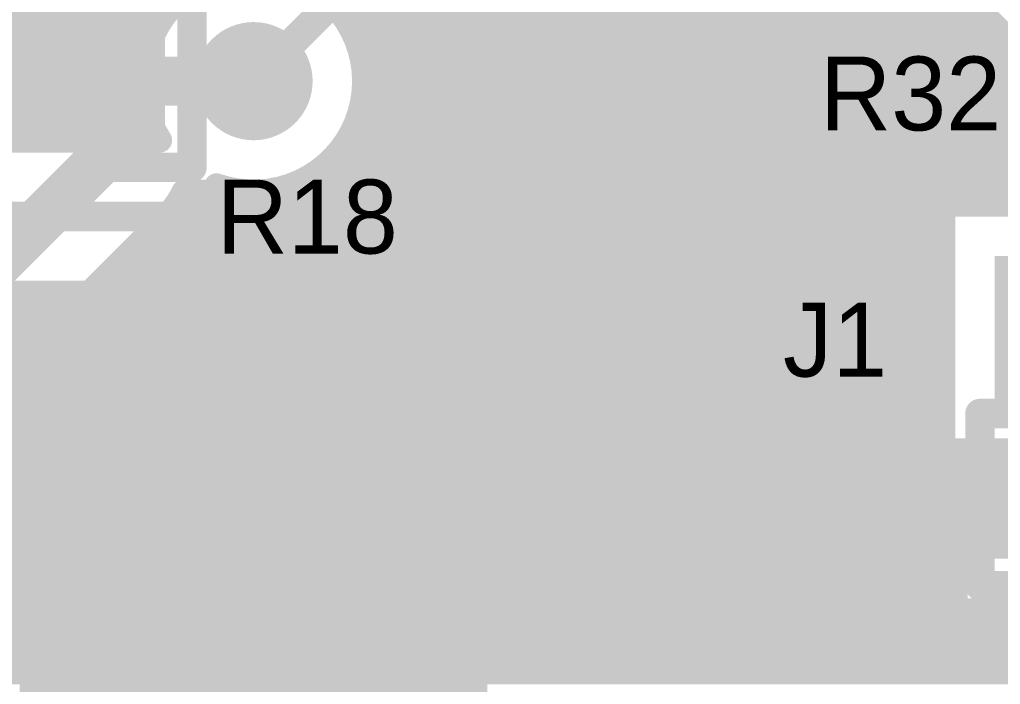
# Model space of a CAD drawing. Header units: millimetres. Extents: x 1.9 to 5.81, y 3 to 5.61.
# Drawn here: x 3.305 to 3.7033, y 3.325 to 3.595 of the extents above; entities that cross this region are included whole.
import ezdxf

# ---------------------------------------------------------------- set-up
doc = ezdxf.new("R2010")
doc.units = ezdxf.units.MM
doc.header["$MEASUREMENT"] = 0
for name, color, linetype in [('BottomLayer', 5, 'Continuous'), ('BottomSolder', 6, 'Continuous'), ('MultiLayer', 9, 'Continuous'), ('TopLayer', 1, 'Continuous'), ('TopOverlay', 2, 'Continuous'), ('TopPaste', 8, 'Continuous'), ('TopSolder', 216, 'Continuous')]:
    doc.layers.add(name, color=color, linetype=linetype)

msp = doc.modelspace()

# ---------------------------------------------------------------- linework, layer by layer
at = {"layer": 'BottomLayer'}
for points, const_width in [([(3.3, 3.546), (3.3, 3.819)], 0.01), ([(3.31, 3.546), (3.31, 3.819)], 0.01), ([(3.32, 3.546), (3.32, 3.819)], 0.01), ([(3.33, 3.546), (3.33, 3.819)], 0.01), ([(3.34, 3.546), (3.34, 3.819)], 0.01), ([(3.35, 3.546), (3.35, 3.819)], 0.01), ([(3.36, 3.59062), (3.36, 3.819)], 0.01), ([(3.4, 3.57), (3.435, 3.605)], 0.012), ([(2.925, 3.59), (3.35969, 3.59)], 0.01), ([(2.925, 3.58), (3.35613, 3.58)], 0.01), ([(2.925, 3.57), (3.355, 3.57)], 0.01), ([(3.415, 3.515), (3.465, 3.565)], 0.012), ([(3.465, 3.565), (3.91, 3.565)], 0.012), ([(2.93, 3.56), (3.35613, 3.56)], 0.01), ([(2.95828, 3.55), (3.35969, 3.55)], 0.01), ([(3.36, 3.546), (3.36, 3.54938)], 0.01), ([(2.96262, 3.546), (3.36193, 3.546)], 0.01), ([(3.43694, 3.4931), (3.47784, 3.534)], 0.01), ([(3.47784, 3.534), (3.77016, 3.534)], 0.01), ([(3.48, 3.381), (3.48, 3.534)], 0.01), ([(3.49, 3.381), (3.49, 3.534)], 0.01), ([(3.5, 3.381), (3.5, 3.534)], 0.01), ([(3.51, 3.381), (3.51, 3.534)], 0.01), ([(3.52, 3.381), (3.52, 3.534)], 0.01), ([(3.53, 3.381), (3.53, 3.534)], 0.01), ([(3.54, 3.381), (3.54, 3.534)], 0.01), ([(3.55, 3.381), (3.55, 3.534)], 0.01), ([(3.56, 3.381), (3.56, 3.534)], 0.01), ([(3.57, 3.381), (3.57, 3.534)], 0.01), ([(3.58, 3.381), (3.58, 3.534)], 0.01), ([(3.59, 3.381), (3.59, 3.534)], 0.01), ([(3.6, 3.381), (3.6, 3.534)], 0.01), ([(3.61, 3.381), (3.61, 3.534)], 0.01), ([(3.62, 3.381), (3.62, 3.534)], 0.01), ([(3.63, 3.381), (3.63, 3.534)], 0.01), ([(3.64, 3.381), (3.64, 3.534)], 0.01), ([(3.65, 3.381), (3.65, 3.534)], 0.01), ([(3.66, 3.381), (3.66, 3.534)], 0.01), ([(3.67, 3.381), (3.67, 3.534)], 0.01), ([(3.68, 3.52), (3.68, 3.534)], 0.01), ([(3.69, 3.52), (3.69, 3.534)], 0.01), ([(3.7, 3.52), (3.7, 3.534)], 0.01), ([(3.47384, 3.53), (3.76616, 3.53)], 0.01), ([(3.47, 3.381), (3.47, 3.52616)], 0.01), ([(3.46384, 3.52), (3.68, 3.52)], 0.01), ([(3.68, 3.52), (3.75616, 3.52)], 0.01), ([(3.68, 3.52), (3.75616, 3.52)], 0.01), ([(3.68, 3.42), (3.68, 3.52)], 0.01), ([(3.68, 3.42), (3.68, 3.52)], 0.01), ([(2.93, 3.515), (3.415, 3.515)], 0.012), ([(3.46, 3.381), (3.46, 3.51616)], 0.01), ([(3.45384, 3.51), (3.68, 3.51)], 0.01), ([(3.45, 3.381), (3.45, 3.50616)], 0.01), ([(3.44384, 3.5), (3.68, 3.5)], 0.01), ([(3.44, 3.381), (3.44, 3.49616)], 0.01), ([(3.43333, 3.49), (3.68, 3.49)], 0.01), ([(3.42, 3.381), (3.42, 3.48441)], 0.01), ([(3.43, 3.381), (3.43, 3.48787)], 0.01), ([(2.96262, 3.484), (3.415, 3.484)], 0.01), ([(3.3, 3.381), (3.3, 3.484)], 0.01), ([(3.31, 3.381), (3.31, 3.484)], 0.01), ([(3.32, 3.381), (3.32, 3.484)], 0.01), ([(3.33, 3.381), (3.33, 3.484)], 0.01), ([(3.34, 3.381), (3.34, 3.484)], 0.01), ([(3.35, 3.381), (3.35, 3.484)], 0.01), ([(3.36, 3.381), (3.36, 3.484)], 0.01), ([(3.37, 3.381), (3.37, 3.484)], 0.01), ([(3.38, 3.381), (3.38, 3.484)], 0.01), ([(3.39, 3.381), (3.39, 3.484)], 0.01), ([(3.4, 3.381), (3.4, 3.484)], 0.01), ([(3.41, 3.381), (3.41, 3.484)], 0.01), ([(2.95828, 3.48), (3.68, 3.48)], 0.01), ([(2.93, 3.47), (3.68, 3.47)], 0.01), ([(2.211, 3.46), (3.68, 3.46)], 0.01), ([(2.21384, 3.45), (3.68, 3.45)], 0.01), ([(2.22384, 3.44), (3.68, 3.44)], 0.01), ([(2.23384, 3.43), (3.68, 3.43)], 0.01), ([(2.24384, 3.42), (3.68, 3.42)], 0.01), ([(3.68, 3.42), (3.78, 3.42)], 0.01), ([(3.68, 3.42), (3.78, 3.42)], 0.01), ([(3.68, 3.381), (3.68, 3.42)], 0.01), ([(3.69, 3.381), (3.69, 3.42)], 0.01), ([(3.7, 3.381), (3.7, 3.42)], 0.01), ([(2.25384, 3.41), (3.97113, 3.41)], 0.01), ([(2.26384, 3.4), (3.97, 3.4)], 0.01), ([(2.27384, 3.39), (3.97113, 3.39)], 0.01), ([(2.28284, 3.381), (3.96216, 3.381)], 0.01), ([(2.27, 3.35), (3.975, 3.35)], 0.012)]:
    msp.add_lwpolyline(points, dxfattribs=dict(at, const_width=const_width))
at = {"layer": 'BottomLayer', "const_width": 0.01}
for points in [[(3.36193, 3.546, -0.599014), (3.40114, 3.61499)], [(3.43694, 3.4931, -0.199163), (3.415, 3.484)], [(3.43692, 3.49308, -0.198912), (3.415, 3.484)]]:
    msp.add_lwpolyline(points, format="xyb", dxfattribs=at)
at = {"layer": 'BottomLayer'}
for points, const_width in [([(3.35719, 3.59, 1), (3.36219, 3.59, 1)], 0.005), ([(3.3575, 3.59062, 1), (3.3625, 3.59062, 1)], 0.005), ([(3.39, 3.57, 1), (3.41, 3.57, 1)], 0.02), ([(3.35363, 3.58, 1), (3.35863, 3.58, 1)], 0.005), ([(3.3525, 3.57, 1), (3.3575, 3.57, 1)], 0.005), ([(3.397, 3.57, 1), (3.403, 3.57, 1)], 0.006), ([(3.462, 3.565, 1), (3.468, 3.565, 1)], 0.006), ([(3.462, 3.565, 1), (3.468, 3.565, 1)], 0.006), ([(3.35363, 3.56, 1), (3.35863, 3.56, 1)], 0.005), ([(3.35719, 3.55, 1), (3.36219, 3.55, 1)], 0.005), ([(3.3575, 3.54938, 1), (3.3625, 3.54938, 1)], 0.005), ([(3.2975, 3.546, 1), (3.3025, 3.546, 1)], 0.005), ([(3.3075, 3.546, 1), (3.3125, 3.546, 1)], 0.005), ([(3.3175, 3.546, 1), (3.3225, 3.546, 1)], 0.005), ([(3.3275, 3.546, 1), (3.3325, 3.546, 1)], 0.005), ([(3.3375, 3.546, 1), (3.3425, 3.546, 1)], 0.005), ([(3.3475, 3.546, 1), (3.3525, 3.546, 1)], 0.005), ([(3.3575, 3.546, 1), (3.3625, 3.546, 1)], 0.005), ([(3.35943, 3.546, 1), (3.36443, 3.546, 1)], 0.005), ([(3.35943, 3.546, 1), (3.36443, 3.546, 1)], 0.005), ([(3.47534, 3.534, 1), (3.48034, 3.534, 1)], 0.005), ([(3.47534, 3.534, 1), (3.48034, 3.534, 1)], 0.005), ([(3.4775, 3.534, 1), (3.4825, 3.534, 1)], 0.005), ([(3.4875, 3.534, 1), (3.4925, 3.534, 1)], 0.005), ([(3.4975, 3.534, 1), (3.5025, 3.534, 1)], 0.005), ([(3.5075, 3.534, 1), (3.5125, 3.534, 1)], 0.005), ([(3.5175, 3.534, 1), (3.5225, 3.534, 1)], 0.005), ([(3.5275, 3.534, 1), (3.5325, 3.534, 1)], 0.005), ([(3.5375, 3.534, 1), (3.5425, 3.534, 1)], 0.005), ([(3.5475, 3.534, 1), (3.5525, 3.534, 1)], 0.005), ([(3.5575, 3.534, 1), (3.5625, 3.534, 1)], 0.005), ([(3.5675, 3.534, 1), (3.5725, 3.534, 1)], 0.005), ([(3.5775, 3.534, 1), (3.5825, 3.534, 1)], 0.005), ([(3.5875, 3.534, 1), (3.5925, 3.534, 1)], 0.005), ([(3.5975, 3.534, 1), (3.6025, 3.534, 1)], 0.005), ([(3.61, 3.52, 1), (3.63, 3.52, 1)], 0.02), ([(3.6075, 3.534, 1), (3.6125, 3.534, 1)], 0.005), ([(3.6175, 3.534, 1), (3.6225, 3.534, 1)], 0.005), ([(3.6275, 3.534, 1), (3.6325, 3.534, 1)], 0.005), ([(3.6375, 3.534, 1), (3.6425, 3.534, 1)], 0.005), ([(3.6475, 3.534, 1), (3.6525, 3.534, 1)], 0.005), ([(3.6575, 3.534, 1), (3.6625, 3.534, 1)], 0.005), ([(3.6675, 3.534, 1), (3.6725, 3.534, 1)], 0.005), ([(3.6775, 3.534, 1), (3.6825, 3.534, 1)], 0.005), ([(3.6875, 3.534, 1), (3.6925, 3.534, 1)], 0.005), ([(3.6975, 3.534, 1), (3.7025, 3.534, 1)], 0.005), ([(3.47134, 3.53, 1), (3.47634, 3.53, 1)], 0.005), ([(3.4675, 3.52616, 1), (3.4725, 3.52616, 1)], 0.005), ([(3.46134, 3.52, 1), (3.46634, 3.52, 1)], 0.005), ([(3.6775, 3.52, 1), (3.6825, 3.52, 1)], 0.005), ([(3.6775, 3.52, 1), (3.6825, 3.52, 1)], 0.005), ([(3.6775, 3.52, 1), (3.6825, 3.52, 1)], 0.005), ([(3.6775, 3.52, 1), (3.6825, 3.52, 1)], 0.005), ([(3.6775, 3.52, 1), (3.6825, 3.52, 1)], 0.005), ([(3.6775, 3.52, 1), (3.6825, 3.52, 1)], 0.005), ([(3.6875, 3.52, 1), (3.6925, 3.52, 1)], 0.005), ([(3.6975, 3.52, 1), (3.7025, 3.52, 1)], 0.005), ([(3.412, 3.515, 1), (3.418, 3.515, 1)], 0.006), ([(3.412, 3.515, 1), (3.418, 3.515, 1)], 0.006), ([(3.4575, 3.51616, 1), (3.4625, 3.51616, 1)], 0.005), ([(3.45134, 3.51, 1), (3.45634, 3.51, 1)], 0.005), ([(3.6775, 3.51, 1), (3.6825, 3.51, 1)], 0.005), ([(3.4475, 3.50616, 1), (3.4525, 3.50616, 1)], 0.005), ([(3.44134, 3.5, 1), (3.44634, 3.5, 1)], 0.005), ([(3.6775, 3.5, 1), (3.6825, 3.5, 1)], 0.005), ([(3.4375, 3.49616, 1), (3.4425, 3.49616, 1)], 0.005), ([(3.43442, 3.49308, 1), (3.43942, 3.49308, 1)], 0.005), ([(3.43444, 3.4931, 1), (3.43944, 3.4931, 1)], 0.005), ([(3.43444, 3.4931, 1), (3.43944, 3.4931, 1)], 0.005), ([(3.43083, 3.49, 1), (3.43583, 3.49, 1)], 0.005), ([(3.6775, 3.49, 1), (3.6825, 3.49, 1)], 0.005), ([(3.34, 3.47, 1), (3.36, 3.47, 1)], 0.02), ([(3.4175, 3.48441, 1), (3.4225, 3.48441, 1)], 0.005), ([(3.4275, 3.48787, 1), (3.4325, 3.48787, 1)], 0.005), ([(3.2975, 3.484, 1), (3.3025, 3.484, 1)], 0.005), ([(3.3075, 3.484, 1), (3.3125, 3.484, 1)], 0.005), ([(3.3175, 3.484, 1), (3.3225, 3.484, 1)], 0.005), ([(3.3275, 3.484, 1), (3.3325, 3.484, 1)], 0.005), ([(3.3375, 3.484, 1), (3.3425, 3.484, 1)], 0.005), ([(3.3475, 3.484, 1), (3.3525, 3.484, 1)], 0.005), ([(3.3575, 3.484, 1), (3.3625, 3.484, 1)], 0.005), ([(3.3675, 3.484, 1), (3.3725, 3.484, 1)], 0.005), ([(3.3775, 3.484, 1), (3.3825, 3.484, 1)], 0.005), ([(3.3875, 3.484, 1), (3.3925, 3.484, 1)], 0.005), ([(3.3975, 3.484, 1), (3.4025, 3.484, 1)], 0.005), ([(3.4075, 3.484, 1), (3.4125, 3.484, 1)], 0.005), ([(3.4125, 3.484, 1), (3.4175, 3.484, 1)], 0.005), ([(3.4125, 3.484, 1), (3.4175, 3.484, 1)], 0.005), ([(3.4125, 3.484, 1), (3.4175, 3.484, 1)], 0.005), ([(3.6775, 3.48, 1), (3.6825, 3.48, 1)], 0.005), ([(3.6775, 3.47, 1), (3.6825, 3.47, 1)], 0.005), ([(3.6775, 3.46, 1), (3.6825, 3.46, 1)], 0.005), ([(3.6775, 3.45, 1), (3.6825, 3.45, 1)], 0.005), ([(3.6775, 3.44, 1), (3.6825, 3.44, 1)], 0.005), ([(3.6775, 3.43, 1), (3.6825, 3.43, 1)], 0.005), ([(3.6775, 3.42, 1), (3.6825, 3.42, 1)], 0.005), ([(3.6775, 3.42, 1), (3.6825, 3.42, 1)], 0.005), ([(3.6775, 3.42, 1), (3.6825, 3.42, 1)], 0.005), ([(3.6775, 3.42, 1), (3.6825, 3.42, 1)], 0.005), ([(3.6775, 3.42, 1), (3.6825, 3.42, 1)], 0.005), ([(3.6775, 3.42, 1), (3.6825, 3.42, 1)], 0.005), ([(3.6875, 3.42, 1), (3.6925, 3.42, 1)], 0.005), ([(3.6975, 3.42, 1), (3.7025, 3.42, 1)], 0.005), ([(3.2975, 3.381, 1), (3.3025, 3.381, 1)], 0.005), ([(3.3075, 3.381, 1), (3.3125, 3.381, 1)], 0.005), ([(3.3175, 3.381, 1), (3.3225, 3.381, 1)], 0.005), ([(3.3275, 3.381, 1), (3.3325, 3.381, 1)], 0.005), ([(3.3375, 3.381, 1), (3.3425, 3.381, 1)], 0.005), ([(3.3475, 3.381, 1), (3.3525, 3.381, 1)], 0.005), ([(3.3575, 3.381, 1), (3.3625, 3.381, 1)], 0.005), ([(3.3675, 3.381, 1), (3.3725, 3.381, 1)], 0.005), ([(3.3775, 3.381, 1), (3.3825, 3.381, 1)], 0.005), ([(3.3875, 3.381, 1), (3.3925, 3.381, 1)], 0.005), ([(3.3975, 3.381, 1), (3.4025, 3.381, 1)], 0.005), ([(3.4075, 3.381, 1), (3.4125, 3.381, 1)], 0.005), ([(3.4175, 3.381, 1), (3.4225, 3.381, 1)], 0.005), ([(3.4275, 3.381, 1), (3.4325, 3.381, 1)], 0.005), ([(3.4375, 3.381, 1), (3.4425, 3.381, 1)], 0.005), ([(3.4475, 3.381, 1), (3.4525, 3.381, 1)], 0.005), ([(3.4575, 3.381, 1), (3.4625, 3.381, 1)], 0.005), ([(3.4675, 3.381, 1), (3.4725, 3.381, 1)], 0.005), ([(3.4775, 3.381, 1), (3.4825, 3.381, 1)], 0.005), ([(3.4875, 3.381, 1), (3.4925, 3.381, 1)], 0.005), ([(3.4975, 3.381, 1), (3.5025, 3.381, 1)], 0.005), ([(3.5075, 3.381, 1), (3.5125, 3.381, 1)], 0.005), ([(3.5175, 3.381, 1), (3.5225, 3.381, 1)], 0.005), ([(3.5275, 3.381, 1), (3.5325, 3.381, 1)], 0.005), ([(3.5375, 3.381, 1), (3.5425, 3.381, 1)], 0.005), ([(3.5475, 3.381, 1), (3.5525, 3.381, 1)], 0.005), ([(3.5575, 3.381, 1), (3.5625, 3.381, 1)], 0.005), ([(3.5675, 3.381, 1), (3.5725, 3.381, 1)], 0.005), ([(3.5775, 3.381, 1), (3.5825, 3.381, 1)], 0.005), ([(3.5875, 3.381, 1), (3.5925, 3.381, 1)], 0.005), ([(3.5975, 3.381, 1), (3.6025, 3.381, 1)], 0.005), ([(3.6075, 3.381, 1), (3.6125, 3.381, 1)], 0.005), ([(3.6175, 3.381, 1), (3.6225, 3.381, 1)], 0.005), ([(3.6275, 3.381, 1), (3.6325, 3.381, 1)], 0.005), ([(3.6375, 3.381, 1), (3.6425, 3.381, 1)], 0.005), ([(3.6475, 3.381, 1), (3.6525, 3.381, 1)], 0.005), ([(3.6575, 3.381, 1), (3.6625, 3.381, 1)], 0.005), ([(3.6675, 3.381, 1), (3.6725, 3.381, 1)], 0.005), ([(3.6775, 3.381, 1), (3.6825, 3.381, 1)], 0.005), ([(3.6875, 3.381, 1), (3.6925, 3.381, 1)], 0.005), ([(3.6975, 3.381, 1), (3.7025, 3.381, 1)], 0.005)]:
    msp.add_lwpolyline(points, format="xyb", close=True, dxfattribs=dict(at, const_width=const_width))
at = {"layer": 'BottomSolder', "const_width": 0.024}
for points in [[(3.388, 3.57, 1), (3.412, 3.57, 1)], [(3.388, 3.57, 1), (3.412, 3.57, 1)], [(3.608, 3.52, 1), (3.632, 3.52, 1)], [(3.608, 3.52, 1), (3.632, 3.52, 1)], [(3.338, 3.47, 1), (3.362, 3.47, 1)], [(3.338, 3.47, 1), (3.362, 3.47, 1)]]:
    msp.add_lwpolyline(points, format="xyb", close=True, dxfattribs=at)
at = {"layer": 'BottomSolder'}
msp.add_solid([(3.701, 3.441), (3.759, 3.441), (3.701, 3.499), (3.759, 3.499)], dxfattribs=at)
msp.add_solid([(3.701, 3.441), (3.759, 3.441), (3.701, 3.499), (3.759, 3.499)], dxfattribs=at)
at = {"layer": 'MultiLayer', "const_width": 0.02}
for points in [[(3.39, 3.57, 1), (3.41, 3.57, 1)], [(3.61, 3.52, 1), (3.63, 3.52, 1)], [(3.34, 3.47, 1), (3.36, 3.47, 1)]]:
    msp.add_lwpolyline(points, format="xyb", close=True, dxfattribs=at)
at = {"layer": 'TopLayer'}
for points, const_width in [([(3.6, 3.335), (3.6, 3.91536)], 0.01), ([(3.61, 3.335), (3.61, 3.9152)], 0.01), ([(3.62, 3.335), (3.62, 3.87)], 0.01), ([(3.46, 3.28), (3.46, 3.739)], 0.01), ([(3.47, 3.28), (3.47, 3.739)], 0.01), ([(3.48, 3.28), (3.48, 3.739)], 0.01), ([(3.49, 3.335), (3.49, 3.739)], 0.01), ([(3.5, 3.335), (3.5, 3.739)], 0.01), ([(3.51, 3.335), (3.51, 3.72938)], 0.01), ([(3.59, 3.335), (3.59, 3.72938)], 0.01), ([(3.52, 3.335), (3.52, 3.71646)], 0.01), ([(3.58, 3.335), (3.58, 3.71646)], 0.01), ([(3.53, 3.335), (3.53, 3.70969)], 0.01), ([(3.57, 3.335), (3.57, 3.70969)], 0.01), ([(3.54, 3.335), (3.54, 3.70613)], 0.01), ([(3.55, 3.335), (3.55, 3.705)], 0.01), ([(3.56, 3.335), (3.56, 3.70613)], 0.01), ([(3.44, 3.59062), (3.44, 3.665)], 0.01), ([(3.45, 3.28), (3.45, 3.665)], 0.01), ([(3.63, 3.335), (3.63, 3.66564)], 0.01), ([(3.63672, 3.65672), (3.725, 3.56843)], 0.01), ([(3.64, 3.335), (3.64, 3.65343)], 0.01), ([(3.65, 3.335), (3.65, 3.64343)], 0.01), ([(3.66, 3.335), (3.66, 3.63343)], 0.01), ([(3.67, 3.335), (3.67, 3.62343)], 0.01), ([(3.68, 3.52), (3.68, 3.61343)], 0.01), ([(3.69, 3.52), (3.69, 3.60343)], 0.01), ([(3.7, 3.52), (3.7, 3.59343)], 0.01), ([(3.44031, 3.59), (3.70343, 3.59)], 0.01), ([(3.44387, 3.58), (3.71343, 3.58)], 0.01), ([(3.34, 3.54), (3.34, 3.57)], 0.02), ([(3.34, 3.57), (3.4, 3.57)], 0.02), ([(3.445, 3.57), (3.72343, 3.57)], 0.01), ([(3.44387, 3.56), (3.725, 3.56)], 0.01), ([(3.44, 3.28), (3.44, 3.54938)], 0.01), ([(3.44031, 3.55), (3.725, 3.55)], 0.01), ([(3.29, 3.49), (3.34, 3.54)], 0.02), ([(3.43354, 3.54), (3.725, 3.54)], 0.01), ([(3.43, 3.28), (3.43, 3.53646)], 0.01), ([(3.42, 3.28), (3.42, 3.52969)], 0.01), ([(3.42062, 3.53), (3.725, 3.53)], 0.01), ([(3.37162, 3.525), (3.385, 3.525)], 0.01), ([(3.38, 3.28), (3.38, 3.525)], 0.01), ([(3.39, 3.28), (3.39, 3.52613)], 0.01), ([(3.4, 3.28), (3.4, 3.525)], 0.01), ([(3.41, 3.28), (3.41, 3.52613)], 0.01), ([(3.36872, 3.52), (3.68, 3.52)], 0.01), ([(3.37, 3.28), (3.37, 3.52197)], 0.01), ([(3.68, 3.52), (3.725, 3.52)], 0.01), ([(3.68, 3.52), (3.725, 3.52)], 0.01), ([(3.68, 3.42), (3.68, 3.52)], 0.01), ([(3.68, 3.42), (3.68, 3.52)], 0.01), ([(3.31479, 3.46529), (3.36471, 3.51521)], 0.01), ([(3.3595, 3.51), (3.68, 3.51)], 0.01), ([(3.36, 3.28), (3.36, 3.5105)], 0.01), ([(3.3495, 3.5), (3.68, 3.5)], 0.01), ([(3.35, 3.28), (3.35, 3.5005)], 0.01), ([(3.3395, 3.49), (3.68, 3.49)], 0.01), ([(3.34, 3.28), (3.34, 3.4905)], 0.01), ([(3.33, 3.28), (3.33, 3.4805)], 0.01), ([(3.3295, 3.48), (3.68, 3.48)], 0.01), ([(3.3195, 3.47), (3.68, 3.47)], 0.01), ([(3.32, 3.28243), (3.32, 3.4705)], 0.01), ([(3.31, 3.335), (3.31, 3.46128)], 0.01), ([(3.305, 3.445), (3.305, 3.45838)], 0.01), ([(3.30803, 3.46), (3.68, 3.46)], 0.01), ([(3.305, 3.45), (3.68, 3.45)], 0.01), ([(3.245, 3.445), (3.305, 3.445)], 0.01), ([(3.3, 3.335), (3.3, 3.445)], 0.01), ([(3.126, 3.44), (3.68, 3.44)], 0.01), ([(3.12559, 3.43), (3.68, 3.43)], 0.01), ([(3.12213, 3.42), (3.68, 3.42)], 0.01), ([(3.68, 3.42), (3.685, 3.42)], 0.01), ([(3.68, 3.42), (3.685, 3.42)], 0.01), ([(3.68, 3.335), (3.68, 3.42)], 0.01), ([(3.685, 3.355), (3.685, 3.42)], 0.01), ([(3.11384, 3.41), (3.685, 3.41)], 0.01), ([(3.10384, 3.4), (3.685, 3.4)], 0.01), ([(3.09384, 3.39), (3.685, 3.39)], 0.01), ([(3.07781, 3.38), (3.685, 3.38)], 0.01), ([(2.515, 3.37), (3.685, 3.37)], 0.01), ([(2.515, 3.36), (3.685, 3.36)], 0.01), ([(3.685, 3.355), (3.745, 3.355)], 0.01), ([(3.69, 3.335), (3.69, 3.355)], 0.01), ([(3.7, 3.335), (3.7, 3.355)], 0.01), ([(2.515, 3.35), (3.99257, 3.35)], 0.01), ([(2.515, 3.34), (3.98257, 3.34)], 0.01), ([(3.25, 3.335), (3.315, 3.335)], 0.01), ([(3.315, 3.28743), (3.315, 3.335)], 0.01), ([(3.485, 3.335), (3.55, 3.335)], 0.01), ([(3.485, 3.28), (3.485, 3.335)], 0.01), ([(3.55, 3.335), (3.615, 3.335)], 0.01), ([(3.55, 3.335), (3.615, 3.335)], 0.01), ([(3.615, 3.335), (3.785, 3.335)], 0.01), ([(3.315, 3.33), (3.485, 3.33)], 0.01)]:
    msp.add_lwpolyline(points, dxfattribs=dict(at, const_width=const_width))
at = {"layer": 'TopLayer', "const_width": 0.01}
for points in [[(3.385, 3.61243, -0.517638), (3.445, 3.57)], [(3.445, 3.57, -0.517638), (3.385, 3.52757)], [(3.37162, 3.525, -0.086269), (3.36471, 3.51521)], [(3.37162, 3.525, -0.085832), (3.36475, 3.51525)], [(3.31479, 3.46529, -0.086269), (3.305, 3.45838)], [(3.31475, 3.46525, -0.085832), (3.305, 3.45838)]]:
    msp.add_lwpolyline(points, format="xyb", dxfattribs=at)
at = {"layer": 'TopLayer'}
for points, const_width in [([(3.6975, 3.59343, 1), (3.7025, 3.59343, 1)], 0.005), ([(3.4375, 3.59062, 1), (3.4425, 3.59062, 1)], 0.005), ([(3.43781, 3.59, 1), (3.44281, 3.59, 1)], 0.005), ([(3.70093, 3.59, 1), (3.70593, 3.59, 1)], 0.005), ([(3.39, 3.57, 1), (3.41, 3.57, 1)], 0.02), ([(3.44137, 3.58, 1), (3.44637, 3.58, 1)], 0.005), ([(3.335, 3.57, 1), (3.345, 3.57, 1)], 0.01), ([(3.335, 3.57, 1), (3.345, 3.57, 1)], 0.01), ([(3.395, 3.57, 1), (3.405, 3.57, 1)], 0.01), ([(3.4425, 3.57, 1), (3.4475, 3.57, 1)], 0.005), ([(3.4425, 3.57, 1), (3.4475, 3.57, 1)], 0.005), ([(3.4425, 3.57, 1), (3.4475, 3.57, 1)], 0.005), ([(3.44137, 3.56, 1), (3.44637, 3.56, 1)], 0.005), ([(3.4375, 3.54938, 1), (3.4425, 3.54938, 1)], 0.005), ([(3.43781, 3.55, 1), (3.44281, 3.55, 1)], 0.005), ([(3.335, 3.54, 1), (3.345, 3.54, 1)], 0.01), ([(3.335, 3.54, 1), (3.345, 3.54, 1)], 0.01), ([(3.43104, 3.54, 1), (3.43604, 3.54, 1)], 0.005), ([(3.4275, 3.53646, 1), (3.4325, 3.53646, 1)], 0.005), ([(3.61, 3.52, 1), (3.63, 3.52, 1)], 0.02), ([(3.4175, 3.52969, 1), (3.4225, 3.52969, 1)], 0.005), ([(3.41812, 3.53, 1), (3.42312, 3.53, 1)], 0.005), ([(3.36912, 3.525, 1), (3.37412, 3.525, 1)], 0.005), ([(3.36912, 3.525, 1), (3.37412, 3.525, 1)], 0.005), ([(3.36912, 3.525, 1), (3.37412, 3.525, 1)], 0.005), ([(3.3775, 3.525, 1), (3.3825, 3.525, 1)], 0.005), ([(3.3825, 3.52757, 1), (3.3875, 3.52757, 1)], 0.005), ([(3.3825, 3.525, 1), (3.3875, 3.525, 1)], 0.005), ([(3.3875, 3.52613, 1), (3.3925, 3.52613, 1)], 0.005), ([(3.3975, 3.525, 1), (3.4025, 3.525, 1)], 0.005), ([(3.4075, 3.52613, 1), (3.4125, 3.52613, 1)], 0.005), ([(3.36622, 3.52, 1), (3.37122, 3.52, 1)], 0.005), ([(3.3675, 3.52197, 1), (3.3725, 3.52197, 1)], 0.005), ([(3.6775, 3.52, 1), (3.6825, 3.52, 1)], 0.005), ([(3.6775, 3.52, 1), (3.6825, 3.52, 1)], 0.005), ([(3.6775, 3.52, 1), (3.6825, 3.52, 1)], 0.005), ([(3.6775, 3.52, 1), (3.6825, 3.52, 1)], 0.005), ([(3.6775, 3.52, 1), (3.6825, 3.52, 1)], 0.005), ([(3.6775, 3.52, 1), (3.6825, 3.52, 1)], 0.005), ([(3.6875, 3.52, 1), (3.6925, 3.52, 1)], 0.005), ([(3.6975, 3.52, 1), (3.7025, 3.52, 1)], 0.005), ([(3.36221, 3.51521, 1), (3.36721, 3.51521, 1)], 0.005), ([(3.36221, 3.51521, 1), (3.36721, 3.51521, 1)], 0.005), ([(3.36225, 3.51525, 1), (3.36725, 3.51525, 1)], 0.005), ([(3.357, 3.51, 1), (3.362, 3.51, 1)], 0.005), ([(3.3575, 3.5105, 1), (3.3625, 3.5105, 1)], 0.005), ([(3.6775, 3.51, 1), (3.6825, 3.51, 1)], 0.005), ([(3.347, 3.5, 1), (3.352, 3.5, 1)], 0.005), ([(3.3475, 3.5005, 1), (3.3525, 3.5005, 1)], 0.005), ([(3.6775, 3.5, 1), (3.6825, 3.5, 1)], 0.005), ([(3.337, 3.49, 1), (3.342, 3.49, 1)], 0.005), ([(3.3375, 3.4905, 1), (3.3425, 3.4905, 1)], 0.005), ([(3.6775, 3.49, 1), (3.6825, 3.49, 1)], 0.005), ([(3.34, 3.47, 1), (3.36, 3.47, 1)], 0.02), ([(3.3275, 3.4805, 1), (3.3325, 3.4805, 1)], 0.005), ([(3.327, 3.48, 1), (3.332, 3.48, 1)], 0.005), ([(3.6775, 3.48, 1), (3.6825, 3.48, 1)], 0.005), ([(3.317, 3.47, 1), (3.322, 3.47, 1)], 0.005), ([(3.3175, 3.4705, 1), (3.3225, 3.4705, 1)], 0.005), ([(3.6775, 3.47, 1), (3.6825, 3.47, 1)], 0.005), ([(3.31225, 3.46525, 1), (3.31725, 3.46525, 1)], 0.005), ([(3.31229, 3.46529, 1), (3.31729, 3.46529, 1)], 0.005), ([(3.31229, 3.46529, 1), (3.31729, 3.46529, 1)], 0.005), ([(3.3075, 3.46128, 1), (3.3125, 3.46128, 1)], 0.005), ([(3.3025, 3.45838, 1), (3.3075, 3.45838, 1)], 0.005), ([(3.3025, 3.45838, 1), (3.3075, 3.45838, 1)], 0.005), ([(3.3025, 3.45838, 1), (3.3075, 3.45838, 1)], 0.005), ([(3.30553, 3.46, 1), (3.31053, 3.46, 1)], 0.005), ([(3.6775, 3.46, 1), (3.6825, 3.46, 1)], 0.005), ([(3.3025, 3.45, 1), (3.3075, 3.45, 1)], 0.005), ([(3.6775, 3.45, 1), (3.6825, 3.45, 1)], 0.005), ([(3.2975, 3.445, 1), (3.3025, 3.445, 1)], 0.005), ([(3.3025, 3.445, 1), (3.3075, 3.445, 1)], 0.005), ([(3.3025, 3.445, 1), (3.3075, 3.445, 1)], 0.005), ([(3.6775, 3.44, 1), (3.6825, 3.44, 1)], 0.005), ([(3.6775, 3.43, 1), (3.6825, 3.43, 1)], 0.005), ([(3.6775, 3.42, 1), (3.6825, 3.42, 1)], 0.005), ([(3.6775, 3.42, 1), (3.6825, 3.42, 1)], 0.005), ([(3.6775, 3.42, 1), (3.6825, 3.42, 1)], 0.005), ([(3.6775, 3.42, 1), (3.6825, 3.42, 1)], 0.005), ([(3.6775, 3.42, 1), (3.6825, 3.42, 1)], 0.005), ([(3.6775, 3.42, 1), (3.6825, 3.42, 1)], 0.005), ([(3.6825, 3.42, 1), (3.6875, 3.42, 1)], 0.005), ([(3.6825, 3.42, 1), (3.6875, 3.42, 1)], 0.005), ([(3.6825, 3.42, 1), (3.6875, 3.42, 1)], 0.005), ([(3.6825, 3.41, 1), (3.6875, 3.41, 1)], 0.005), ([(3.6825, 3.4, 1), (3.6875, 3.4, 1)], 0.005), ([(3.6825, 3.39, 1), (3.6875, 3.39, 1)], 0.005), ([(3.6825, 3.38, 1), (3.6875, 3.38, 1)], 0.005), ([(3.6825, 3.37, 1), (3.6875, 3.37, 1)], 0.005), ([(3.6825, 3.36, 1), (3.6875, 3.36, 1)], 0.005), ([(3.6825, 3.355, 1), (3.6875, 3.355, 1)], 0.005), ([(3.6825, 3.355, 1), (3.6875, 3.355, 1)], 0.005), ([(3.6875, 3.355, 1), (3.6925, 3.355, 1)], 0.005), ([(3.6975, 3.355, 1), (3.7025, 3.355, 1)], 0.005), ([(3.2975, 3.335, 1), (3.3025, 3.335, 1)], 0.005), ([(3.3075, 3.335, 1), (3.3125, 3.335, 1)], 0.005), ([(3.3125, 3.335, 1), (3.3175, 3.335, 1)], 0.005), ([(3.3125, 3.335, 1), (3.3175, 3.335, 1)], 0.005), ([(3.4825, 3.335, 1), (3.4875, 3.335, 1)], 0.005), ([(3.4825, 3.335, 1), (3.4875, 3.335, 1)], 0.005), ([(3.4875, 3.335, 1), (3.4925, 3.335, 1)], 0.005), ([(3.4975, 3.335, 1), (3.5025, 3.335, 1)], 0.005), ([(3.5075, 3.335, 1), (3.5125, 3.335, 1)], 0.005), ([(3.5175, 3.335, 1), (3.5225, 3.335, 1)], 0.005), ([(3.5275, 3.335, 1), (3.5325, 3.335, 1)], 0.005), ([(3.5375, 3.335, 1), (3.5425, 3.335, 1)], 0.005), ([(3.5475, 3.335, 1), (3.5525, 3.335, 1)], 0.005), ([(3.5475, 3.335, 1), (3.5525, 3.335, 1)], 0.005), ([(3.5475, 3.335, 1), (3.5525, 3.335, 1)], 0.005), ([(3.5475, 3.335, 1), (3.5525, 3.335, 1)], 0.005), ([(3.5575, 3.335, 1), (3.5625, 3.335, 1)], 0.005), ([(3.5675, 3.335, 1), (3.5725, 3.335, 1)], 0.005), ([(3.5775, 3.335, 1), (3.5825, 3.335, 1)], 0.005), ([(3.5875, 3.335, 1), (3.5925, 3.335, 1)], 0.005), ([(3.5975, 3.335, 1), (3.6025, 3.335, 1)], 0.005), ([(3.6075, 3.335, 1), (3.6125, 3.335, 1)], 0.005), ([(3.6125, 3.335, 1), (3.6175, 3.335, 1)], 0.005), ([(3.6125, 3.335, 1), (3.6175, 3.335, 1)], 0.005), ([(3.6125, 3.335, 1), (3.6175, 3.335, 1)], 0.005), ([(3.6175, 3.335, 1), (3.6225, 3.335, 1)], 0.005), ([(3.6275, 3.335, 1), (3.6325, 3.335, 1)], 0.005), ([(3.6375, 3.335, 1), (3.6425, 3.335, 1)], 0.005), ([(3.6475, 3.335, 1), (3.6525, 3.335, 1)], 0.005), ([(3.6575, 3.335, 1), (3.6625, 3.335, 1)], 0.005), ([(3.6675, 3.335, 1), (3.6725, 3.335, 1)], 0.005), ([(3.6775, 3.335, 1), (3.6825, 3.335, 1)], 0.005), ([(3.6875, 3.335, 1), (3.6925, 3.335, 1)], 0.005), ([(3.6975, 3.335, 1), (3.7025, 3.335, 1)], 0.005), ([(3.3125, 3.33, 1), (3.3175, 3.33, 1)], 0.005), ([(3.4825, 3.33, 1), (3.4875, 3.33, 1)], 0.005)]:
    msp.add_lwpolyline(points, format="xyb", close=True, dxfattribs=dict(at, const_width=const_width))
msp.add_solid([(3.36, 3.59), (3.32, 3.59), (3.36, 3.55), (3.32, 3.55)], dxfattribs=at)
at = {"layer": 'TopOverlay'}
for points, const_width in [([(3.375, 3.535), (3.375, 3.605)], 0.012), ([(3.34, 3.535), (3.375, 3.535)], 0.012), ([(3.68, 3.52), (4.18, 3.52)], 0.01), ([(3.68, 3.42), (3.68, 3.52)], 0.01), ([(3.695, 3.435), (3.73, 3.435)], 0.012), ([(3.695, 3.365), (3.695, 3.435)], 0.012), ([(3.68, 3.42), (4.18, 3.42)], 0.01), ([(3.695, 3.365), (3.73, 3.365)], 0.012), ([(2.89, 3.33), (3.31, 3.33)], 0.01), ([(3.31, 3.07), (3.31, 3.33)], 0.01), ([(3.49, 3.07), (3.49, 3.33)], 0.01), ([(3.49, 3.33), (3.91, 3.33)], 0.01)]:
    msp.add_lwpolyline(points, dxfattribs=dict(at, const_width=const_width))
for points, const_width in [([(3.337, 3.535, 1), (3.343, 3.535, 1)], 0.006), ([(3.372, 3.535, 1), (3.378, 3.535, 1)], 0.006), ([(3.372, 3.535, 1), (3.378, 3.535, 1)], 0.006), ([(3.6775, 3.52, 1), (3.6825, 3.52, 1)], 0.005), ([(3.6775, 3.52, 1), (3.6825, 3.52, 1)], 0.005), ([(3.692, 3.435, 1), (3.698, 3.435, 1)], 0.006), ([(3.692, 3.435, 1), (3.698, 3.435, 1)], 0.006), ([(3.6775, 3.42, 1), (3.6825, 3.42, 1)], 0.005), ([(3.6775, 3.42, 1), (3.6825, 3.42, 1)], 0.005), ([(3.692, 3.365, 1), (3.698, 3.365, 1)], 0.006), ([(3.692, 3.365, 1), (3.698, 3.365, 1)], 0.006), ([(3.3075, 3.33, 1), (3.3125, 3.33, 1)], 0.005), ([(3.3075, 3.33, 1), (3.3125, 3.33, 1)], 0.005), ([(3.4875, 3.33, 1), (3.4925, 3.33, 1)], 0.005), ([(3.4875, 3.33, 1), (3.4925, 3.33, 1)], 0.005)]:
    msp.add_lwpolyline(points, format="xyb", close=True, dxfattribs=dict(at, const_width=const_width))
at = {"layer": 'TopPaste'}
msp.add_solid([(3.36, 3.59), (3.32, 3.59), (3.36, 3.55), (3.32, 3.55)], dxfattribs=at)
msp.add_solid([(3.36, 3.59), (3.32, 3.59), (3.36, 3.55), (3.32, 3.55)], dxfattribs=at)
at = {"layer": 'TopSolder', "const_width": 0.024}
for points in [[(3.388, 3.57, 1), (3.412, 3.57, 1)], [(3.388, 3.57, 1), (3.412, 3.57, 1)], [(3.608, 3.52, 1), (3.632, 3.52, 1)], [(3.608, 3.52, 1), (3.632, 3.52, 1)], [(3.338, 3.47, 1), (3.362, 3.47, 1)], [(3.338, 3.47, 1), (3.362, 3.47, 1)]]:
    msp.add_lwpolyline(points, format="xyb", close=True, dxfattribs=at)
at = {"layer": 'TopSolder'}
for points in [[(3.364, 3.594), (3.316, 3.594), (3.364, 3.546), (3.316, 3.546)], [(3.364, 3.594), (3.316, 3.594), (3.364, 3.546), (3.316, 3.546)], [(3.701, 3.441), (3.759, 3.441), (3.701, 3.499), (3.759, 3.499)], [(3.701, 3.441), (3.759, 3.441), (3.701, 3.499), (3.759, 3.499)]]:
    msp.add_solid(points, dxfattribs=at)

# ---------------------------------------------------------------- texts
at = {"layer": 'TopOverlay'}
for s, p in [('R32', (3.63, 3.55)), ('R18', (3.385, 3.5))]:
    msp.add_text(s, height=0.03, rotation=360, dxfattribs=at).set_placement(p)
msp.add_text('J1', height=0.03, dxfattribs=at).set_placement((3.615, 3.45))

doc.saveas('drawing.dxf')
